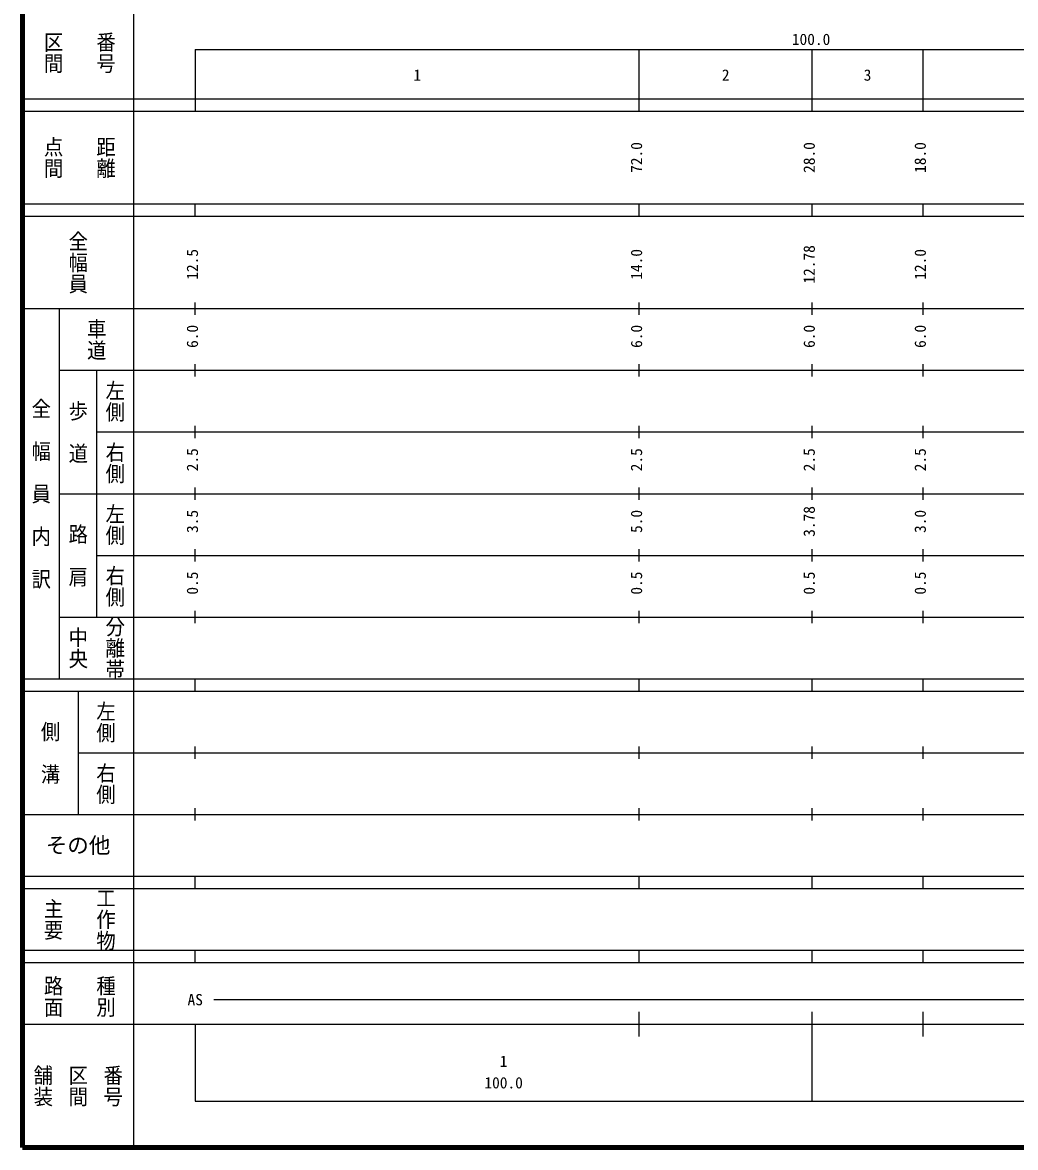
# Model space of a CAD drawing. Units: millimetres on the paper, enlarged 1000 times. Extents: x 40000 to 680000, y 20000 to 380000.
# Drawn here: x 40000 to 200985, y 20000 to 202388 of the extents above; entities that cross this region are included whole.
import ezdxf
from ezdxf.enums import TextEntityAlignment as Align

# ---------------------------------------------------------------- set-up
doc = ezdxf.new("R2010")
doc.units = ezdxf.units.MM
doc.header["$LTSCALE"] = 1000
doc.layers.add('M-TTL', color=2, linetype='Continuous', lineweight=140)
doc.layers.add('M-TTL-BAND', color=7, linetype='Continuous', lineweight=25)
doc.styles.add('@ＭＳ ゴシック', font='')
doc.styles.add('ＭＳ ゴシック', font='')
doc.styles.get('@ＭＳ ゴシック').set_extended_font_data('@MS Gothic')
doc.styles.get('ＭＳ ゴシック').set_extended_font_data('MS Gothic')

msp = doc.modelspace()

# ---------------------------------------------------------------- linework, layer by layer
at = {"layer": 'M-TTL'}
for p, q in [((40000, 380000), (40000, 20000)), ((40000, 20000), (680000, 20000))]:
    msp.add_line(p, q, dxfattribs=at)
at = {"layer": 'M-TTL-BAND'}
for p, q in [((58000, 370000), (58000, 20000)), ((68000, 198000), (579000, 198000)), ((68000, 198000), (68000, 188000)), ((140000, 188000), (140000, 198000)), ((168000, 188000), (168000, 198000)), ((186000, 188000), (186000, 198000)), ((40000, 190000), (579000, 190000)), ((40000, 188000), (579000, 188000)), ((40000, 173000), (579000, 173000)), ((68000, 171000), (68000, 173000)), ((140000, 171000), (140000, 173000)), ((168000, 171000), (168000, 173000)), ((186000, 171000), (186000, 173000)), ((40000, 171000), (579000, 171000)), ((68000, 155000), (68000, 157000)), ((140000, 155000), (140000, 157000)), ((168000, 155000), (168000, 157000)), ((186000, 155000), (186000, 157000)), ((40000, 156000), (579000, 156000)), ((46000, 96000), (46000, 156000)), ((46000, 146000), (579000, 146000)), ((52000, 146000), (52000, 106000)), ((68000, 145000), (68000, 147000)), ((140000, 145000), (140000, 147000)), ((168000, 145000), (168000, 147000)), ((186000, 145000), (186000, 147000)), ((68000, 135000), (68000, 137000)), ((140000, 135000), (140000, 137000)), ((168000, 135000), (168000, 137000)), ((186000, 135000), (186000, 137000)), ((52000, 136000), (579000, 136000)), ((46000, 126000), (579000, 126000)), ((68000, 125000), (68000, 127000)), ((140000, 125000), (140000, 127000)), ((168000, 125000), (168000, 127000)), ((186000, 125000), (186000, 127000)), ((68000, 115000), (68000, 117000)), ((140000, 115000), (140000, 117000)), ((168000, 115000), (168000, 117000)), ((186000, 115000), (186000, 117000)), ((52000, 116000), (579000, 116000)), ((46000, 106000), (579000, 106000)), ((68000, 105000), (68000, 107000)), ((140000, 105000), (140000, 107000)), ((168000, 105000), (168000, 107000)), ((186000, 105000), (186000, 107000)), ((40000, 96000), (579000, 96000)), ((68000, 94000), (68000, 96000)), ((140000, 94000), (140000, 96000)), ((168000, 94000), (168000, 96000)), ((186000, 94000), (186000, 96000)), ((40000, 94000), (579000, 94000)), ((49000, 94000), (49000, 74000)), ((49000, 84000), (579000, 84000)), ((68000, 83000), (68000, 85000)), ((140000, 83000), (140000, 85000)), ((168000, 83000), (168000, 85000)), ((186000, 83000), (186000, 85000)), ((68000, 73000), (68000, 75000)), ((140000, 73000), (140000, 75000)), ((168000, 73000), (168000, 75000)), ((186000, 73000), (186000, 75000)), ((40000, 74000), (579000, 74000)), ((40000, 64000), (579000, 64000)), ((68000, 62000), (68000, 64000)), ((140000, 62000), (140000, 64000)), ((168000, 62000), (168000, 64000)), ((186000, 62000), (186000, 64000)), ((40000, 62000), (579000, 62000)), ((40000, 52000), (579000, 52000)), ((68000, 50000), (68000, 52000)), ((140000, 50000), (140000, 52000)), ((168000, 50000), (168000, 52000)), ((186000, 50000), (186000, 52000)), ((40000, 50000), (579000, 50000)), ((71000, 44000), (565000, 44000)), ((140000, 38000), (140000, 42000)), ((168000, 27500), (168000, 42000)), ((186000, 38000), (186000, 42000)), ((40000, 40000), (579000, 40000)), ((68000, 40000), (68000, 27500)), ((68000, 27500), (579000, 27500))]:
    msp.add_line(p, q, dxfattribs=at)

# ---------------------------------------------------------------- texts
at = {"layer": 'M-TTL-BAND', "style": '@ＭＳ ゴシック', "width": 1.1}
for s, p in [('番号', (53500, 197500)), ('区間', (45000, 197500)), ('点間', (45000, 180500)), ('距離', (53500, 180500)), ('全幅員', (49000, 163500)), ('車道', (52000, 151000)), ('左側', (55000, 141000)), ('全\u3000幅\u3000員\u3000内\u3000訳', (43000, 126000)), ('歩\u3000道', (49000, 136000)), ('右側', (55000, 131000)), ('左側', (55000, 121000)), ('路\u3000肩', (49000, 116000)), ('右側', (55000, 111000)), ('分離帯', (55000, 101000)), ('中央', (49000, 101000)), ('左側', (53500, 89000)), ('側\u3000溝', (44500, 84000)), ('右側', (53500, 79000)), ('主要', (45000, 57000)), ('工作物', (53500, 57000)), ('路面', (45000, 44500)), ('種別', (53500, 44500)), ('舗装', (43333, 30000)), ('区間', (49000, 30000)), ('番号', (54667, 30000))]:
    msp.add_text(s, height=2303, rotation=270, dxfattribs=at).set_placement(p, align=Align.MIDDLE_CENTER)
at = {"layer": 'M-TTL-BAND', "style": 'ＭＳ ゴシック'}
for s, p in [('100.0', (167844, 198195)), ('1', (104000, 192405)), ('2', (154000, 192405)), ('3', (177000, 192405)), ('AS', (68000, 42500)), ('1', (118000, 32523)), ('100.0', (118000, 29033))]:
    msp.add_text(s, height=1833, dxfattribs=at).set_placement(p, align=Align.BOTTOM_CENTER)
for s, p in [('72.0', (141000, 180500)), ('28.0', (169000, 180500)), ('18.0', (187000, 180500)), ('12.78', (169000, 163174)), ('12.5', (69000, 163174)), ('14.0', (141000, 163174)), ('12.0', (187000, 163174)), ('6.0', (69000, 151500)), ('6.0', (141000, 151500)), ('6.0', (169000, 151500)), ('6.0', (187000, 151500)), ('2.5', (69000, 131500)), ('2.5', (141000, 131500)), ('2.5', (169000, 131500)), ('2.5', (187000, 131500)), ('3.5', (69000, 121500)), ('5.0', (141000, 121500)), ('3.78', (169000, 121500)), ('3.0', (187000, 121500)), ('0.5', (69000, 111500)), ('0.5', (141000, 111500)), ('0.5', (169000, 111500)), ('0.5', (187000, 111500))]:
    msp.add_text(s, height=1833, rotation=90, dxfattribs=at).set_placement(p, align=Align.BOTTOM_CENTER)
msp.add_text('その他', height=2566, dxfattribs=at).set_placement((49000, 69000), align=Align.MIDDLE_CENTER)

doc.saveas('drawing.dxf')
